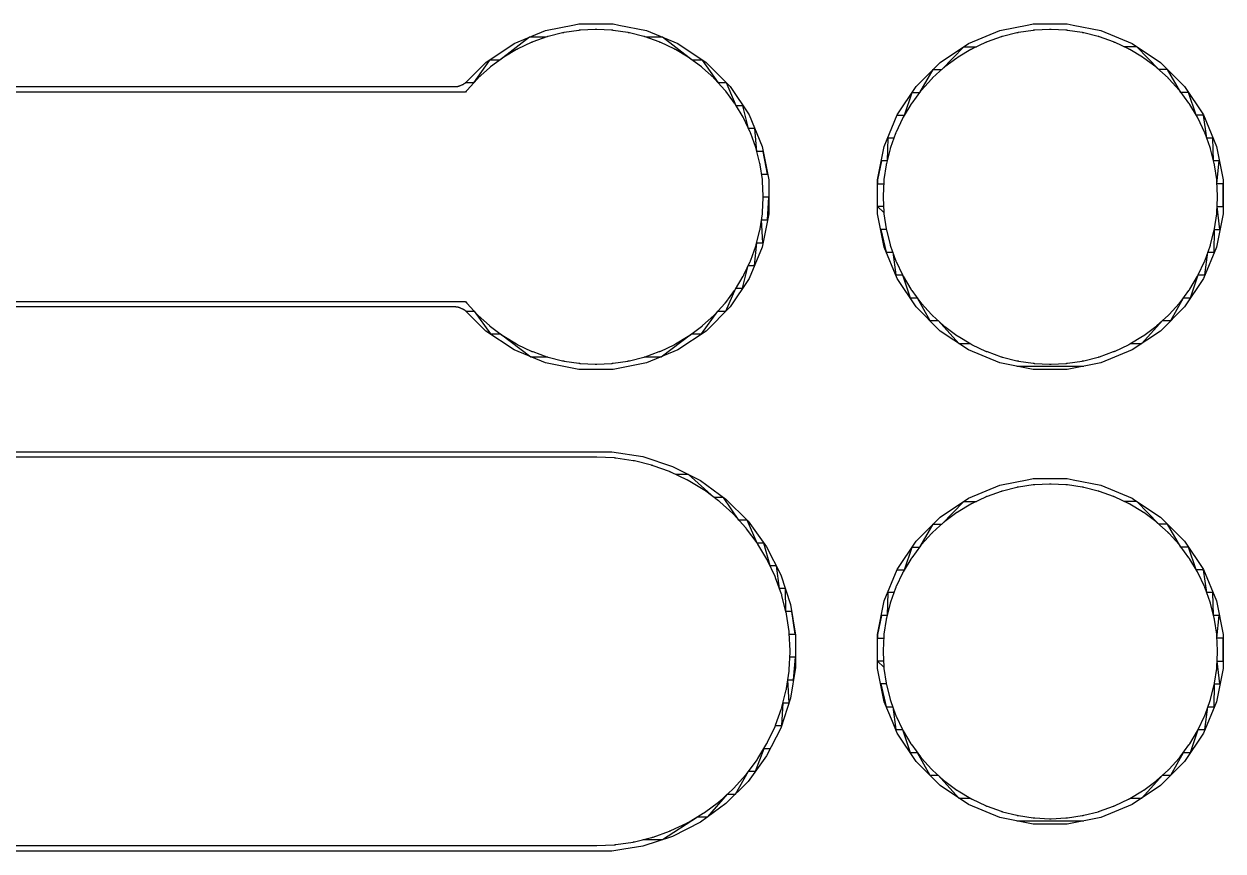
# Model space of a CAD drawing. Header units: metres. Extents: x 141.3 to 191.2, y -114.6 to -61.8.
# Drawn here: x 184.49 to 191.2, y -106.02 to -101.4 of the extents above; entities that cross this region are included whole.
import ezdxf

# ---------------------------------------------------------------- set-up
doc = ezdxf.new("R2010")
doc.units = ezdxf.units.M

msp = doc.modelspace()

# ---------------------------------------------------------------- linework, layer by layer
for points in [[(184.4449, -101.7465), (186.9021, -101.7465), (186.9042, -101.7465), (186.9063, -101.7464), (186.9084, -101.7463), (186.9104, -101.7461), (186.9125, -101.7459), (186.9146, -101.7456), (186.9166, -101.7452), (186.9187, -101.7449), (186.9207, -101.7444), (186.9228, -101.744), (186.9248, -101.7434), (186.9268, -101.7428), (186.9288, -101.7422), (186.9307, -101.7415), (186.9327, -101.7408), (186.9346, -101.74), (186.9428, -101.7367), (186.9447, -101.7358), (186.9466, -101.735), (186.9485, -101.7341), (186.9503, -101.7331), (186.9521, -101.7321), (186.9539, -101.731), (186.9557, -101.7299), (186.9575, -101.7288), (186.9592, -101.7276), (186.9609, -101.7264), (186.9625, -101.7251), (186.9642, -101.7238), (186.9658, -101.7225), (186.9673, -101.7211), (186.9688, -101.7197), (186.9703, -101.7182), (187.0765, -101.612), (187.2347, -101.5064), (187.4104, -101.4336), (187.5716, -101.4015), (187.5969, -101.3965), (187.7871, -101.3965), (187.819, -101.4029), (187.9736, -101.4336), (188.1493, -101.5064), (188.3075, -101.612), (188.442, -101.7465), (188.5476, -101.9047), (188.6204, -102.0804), (188.6575, -102.2669), (188.6575, -102.4571), (188.6204, -102.6436), (188.5476, -102.8193), (188.442, -102.9775), (188.3075, -103.112), (188.1493, -103.2176), (187.9736, -103.2904), (187.7871, -103.3275), (187.5969, -103.3275), (187.4104, -103.2904), (187.2347, -103.2176), (187.0765, -103.112), (186.9703, -103.0058), (186.9688, -103.0043), (186.9673, -103.0029), (186.9658, -103.0015), (186.9642, -103.0002), (186.9625, -102.9989), (186.9609, -102.9976), (186.9592, -102.9964), (186.9575, -102.9952), (186.9557, -102.9941), (186.9539, -102.993), (186.9521, -102.9919), (186.9503, -102.9909), (186.9485, -102.9899), (186.9466, -102.989), (186.9447, -102.9882), (186.9428, -102.9873), (186.9346, -102.984), (186.9327, -102.9832), (186.9307, -102.9825), (186.9288, -102.9818), (186.9268, -102.9812), (186.9248, -102.9806), (186.9228, -102.98), (186.9207, -102.9796), (186.9187, -102.9791), (186.9166, -102.9788), (186.9146, -102.9784), (186.9125, -102.9781), (186.9104, -102.9779), (186.9084, -102.9777), (186.9063, -102.9776), (186.9042, -102.9775), (186.9021, -102.9775), (184.0894, -102.9775)], [(189.3574, -102.034), (189.3228, -102.034), (189.3194, -102.1615), (189.2875, -102.1615), (189.2665, -102.2669), (189.3036, -102.0804), (189.3764, -101.9047), (189.482, -101.7465), (189.6165, -101.612), (189.7747, -101.5064), (189.9504, -101.4336), (190.1116, -101.4015), (190.1369, -101.3965), (190.3271, -101.3965), (190.359, -101.4029), (190.5136, -101.4336), (190.6893, -101.5064), (190.8475, -101.612), (190.982, -101.7465), (191.0876, -101.9047), (191.1604, -102.0804), (191.1975, -102.2669), (191.1975, -102.4571), (191.1604, -102.6436), (191.0876, -102.8193), (190.982, -102.9775), (190.8475, -103.112), (190.6893, -103.2176), (190.5136, -103.2904), (190.3271, -103.3275), (190.1369, -103.3275), (189.9504, -103.2904), (189.7747, -103.2176), (189.6165, -103.112), (189.482, -102.9775), (189.3764, -102.8193), (189.3036, -102.6436), (189.2665, -102.4571), (189.2665, -102.2669), (189.2665, -102.289), (189.3005, -102.289)], [(184.15, -102.9473), (186.9632, -102.9473), (186.9667, -102.9519), (186.9679, -102.9535), (186.9692, -102.9552), (186.9706, -102.9568), (186.972, -102.9583), (187.028, -103.0201), (187.0294, -103.0217), (187.0309, -103.0231), (187.0323, -103.0246), (187.0339, -103.026), (187.0957, -103.082), (187.0972, -103.0834), (187.0988, -103.0848), (187.1005, -103.0861), (187.1021, -103.0873), (187.1691, -103.137), (187.1708, -103.1382), (187.1725, -103.1394), (187.1743, -103.1406), (187.1761, -103.1417), (187.2476, -103.1845), (187.2494, -103.1856), (187.2512, -103.1866), (187.2531, -103.1876), (187.255, -103.1885), (187.3304, -103.2241), (187.3323, -103.225), (187.3342, -103.2258), (187.3361, -103.2266), (187.3381, -103.2273), (187.4166, -103.2554), (187.4166, -103.2554), (187.4168, -103.2555), (187.4187, -103.2561), (187.4207, -103.2568), (187.4226, -103.2573), (187.4246, -103.2579), (187.5055, -103.2781), (187.5075, -103.2786), (187.5096, -103.279), (187.5116, -103.2794), (187.5137, -103.2797), (187.5962, -103.292), (187.5983, -103.2923), (187.6004, -103.2925), (187.6024, -103.2927), (187.6045, -103.2928), (187.6878, -103.2969), (187.6899, -103.297), (187.692, -103.297), (187.6941, -103.297), (187.6962, -103.2969), (187.7795, -103.2928), (187.7816, -103.2927), (187.7836, -103.2925), (187.7857, -103.2923), (187.7878, -103.292), (187.8703, -103.2797), (187.8724, -103.2794), (187.8744, -103.279), (187.8765, -103.2786), (187.8785, -103.2781), (187.9594, -103.2579), (187.9614, -103.2573), (187.9634, -103.2567), (187.9654, -103.2561), (187.9674, -103.2554), (188.0459, -103.2273), (188.0479, -103.2266), (188.0498, -103.2258), (188.0517, -103.225), (188.0536, -103.2241), (188.129, -103.1885), (188.1309, -103.1876), (188.1328, -103.1866), (188.1346, -103.1856), (188.1364, -103.1845), (188.2079, -103.1417), (188.2097, -103.1406), (188.2115, -103.1394), (188.2132, -103.1382), (188.2149, -103.137), (188.2819, -103.0873), (188.2835, -103.0861), (188.2852, -103.0848), (188.2868, -103.0834), (188.2883, -103.082), (188.3501, -103.026), (188.3517, -103.0246), (188.3531, -103.0231), (188.3546, -103.0217), (188.356, -103.0201), (188.412, -102.9583), (188.4134, -102.9568), (188.4148, -102.9552), (188.4161, -102.9535), (188.4173, -102.9519), (188.467, -102.8849), (188.4682, -102.8832), (188.4694, -102.8815), (188.4706, -102.8797), (188.4717, -102.8779), (188.5145, -102.8064), (188.5156, -102.8046), (188.5166, -102.8028), (188.5176, -102.8009), (188.5185, -102.799), (188.5541, -102.7236), (188.555, -102.7217), (188.5558, -102.7198), (188.5566, -102.7179), (188.5573, -102.7159), (188.5854, -102.6374), (188.5854, -102.6374), (188.5861, -102.6356), (188.5867, -102.6335), (188.5873, -102.6315), (188.5879, -102.6294), (188.6081, -102.5485), (188.6086, -102.5465), (188.609, -102.5444), (188.6094, -102.5424), (188.6097, -102.5403), (188.622, -102.4578), (188.6223, -102.4557), (188.6225, -102.4536), (188.6227, -102.4516), (188.6228, -102.4495), (188.6269, -102.3662), (188.627, -102.3641), (188.627, -102.362), (188.627, -102.3599), (188.6269, -102.3578), (188.6228, -102.2745), (188.6227, -102.2724), (188.6225, -102.2704), (188.6223, -102.2683), (188.622, -102.2662), (188.6097, -102.1837), (188.6094, -102.1816), (188.609, -102.1796), (188.6086, -102.1775), (188.6081, -102.1755), (188.5879, -102.0946), (188.5873, -102.0926), (188.5867, -102.0906), (188.5861, -102.0886), (188.5854, -102.0866), (188.5573, -102.0081), (188.5566, -102.0061), (188.5558, -102.0042), (188.555, -102.0023), (188.5541, -102.0004), (188.5185, -101.925), (188.5176, -101.9231), (188.5166, -101.9212), (188.5156, -101.9194), (188.5145, -101.9176), (188.4717, -101.8461), (188.4706, -101.8443), (188.4694, -101.8425), (188.4682, -101.8408), (188.467, -101.8391), (188.4173, -101.7721), (188.4161, -101.7705), (188.4148, -101.7688), (188.4134, -101.7672), (188.412, -101.7657), (188.356, -101.7039), (188.3546, -101.7023), (188.3531, -101.7009), (188.3517, -101.6994), (188.3501, -101.698), (188.2883, -101.642), (188.2868, -101.6406), (188.2852, -101.6392), (188.2835, -101.6379), (188.2819, -101.6367), (188.2149, -101.587), (188.2132, -101.5858), (188.2115, -101.5846), (188.2097, -101.5834), (188.2079, -101.5823), (188.1364, -101.5395), (188.1346, -101.5384), (188.1328, -101.5374), (188.1309, -101.5364), (188.129, -101.5355), (188.0536, -101.4999), (188.0517, -101.499), (188.0498, -101.4982), (188.0479, -101.4974), (188.0459, -101.4967), (187.9674, -101.4686), (187.9674, -101.4686), (187.9656, -101.4679), (187.9635, -101.4673), (187.9615, -101.4667), (187.9594, -101.4661), (187.8785, -101.4459), (187.8765, -101.4454), (187.8744, -101.445), (187.8724, -101.4446), (187.8703, -101.4443), (187.7878, -101.432), (187.7857, -101.4317), (187.7836, -101.4315), (187.7816, -101.4313), (187.7795, -101.4312), (187.6962, -101.4271), (187.6941, -101.427), (187.692, -101.427), (187.6899, -101.427), (187.6878, -101.4271), (187.6045, -101.4312), (187.6024, -101.4313), (187.6004, -101.4315), (187.5983, -101.4317), (187.5962, -101.432), (187.5137, -101.4443), (187.5116, -101.4446), (187.5096, -101.445), (187.5075, -101.4454), (187.5055, -101.4459), (187.4246, -101.4661), (187.4226, -101.4667), (187.4206, -101.4673), (187.4186, -101.4679), (187.4166, -101.4686), (187.3381, -101.4967), (187.3361, -101.4974), (187.3342, -101.4982), (187.3323, -101.499), (187.3304, -101.4999), (187.255, -101.5355), (187.2531, -101.5364), (187.2512, -101.5374), (187.2494, -101.5384), (187.2476, -101.5395), (187.1761, -101.5823), (187.1743, -101.5834), (187.1725, -101.5846), (187.1708, -101.5858), (187.1691, -101.587), (187.1021, -101.6367), (187.1005, -101.6379), (187.0988, -101.6392), (187.0972, -101.6406), (187.0957, -101.642), (187.0339, -101.698), (187.0323, -101.6994), (187.0309, -101.7009), (187.0294, -101.7023), (187.028, -101.7039), (186.972, -101.7657), (186.9706, -101.7672), (186.9692, -101.7688), (186.9679, -101.7705), (186.9667, -101.7721), (186.9632, -101.7767), (184.3924, -101.7767)], [(187.4098, -101.471), (187.3201, -101.471), (187.1536, -101.5985), (187.0968, -101.5985), (187.0079, -101.726), (186.9614, -101.726)], [(188.6175, -102.236), (188.6514, -102.236), (188.626, -102.1085), (188.5913, -102.1085), (188.5792, -101.981), (188.545, -101.981), (188.5134, -101.8535), (188.4761, -101.8535), (188.4214, -101.726), (188.3761, -101.726), (188.2872, -101.5985), (188.2304, -101.5985), (188.0639, -101.471), (187.9742, -101.471)], [(189.2996, -102.4165), (189.2665, -102.4165), (189.3012, -102.4495), (189.3013, -102.4516), (189.3015, -102.4536), (189.3017, -102.4557), (189.302, -102.4578), (189.3143, -102.5403), (189.3146, -102.5424), (189.315, -102.5444), (189.3154, -102.5465), (189.3159, -102.5485), (189.3361, -102.6294), (189.3367, -102.6314), (189.3373, -102.6334), (189.3379, -102.6354), (189.3386, -102.6374), (189.3667, -102.7159), (189.3674, -102.7179), (189.3682, -102.7198), (189.369, -102.7217), (189.3699, -102.7236), (189.4055, -102.799), (189.4064, -102.8009), (189.4074, -102.8028), (189.4084, -102.8046), (189.4095, -102.8064), (189.4523, -102.8779), (189.4534, -102.8797), (189.4546, -102.8815), (189.4558, -102.8832), (189.457, -102.8849), (189.5067, -102.9519), (189.5079, -102.9535), (189.5092, -102.9552), (189.5106, -102.9568), (189.512, -102.9583), (189.568, -103.0201), (189.5694, -103.0217), (189.5709, -103.0231), (189.5723, -103.0246), (189.5739, -103.026), (189.6357, -103.082), (189.6372, -103.0834), (189.6388, -103.0848), (189.6405, -103.0861), (189.6421, -103.0873), (189.7091, -103.137), (189.7108, -103.1382), (189.7125, -103.1394), (189.7143, -103.1406), (189.7161, -103.1417), (189.7876, -103.1845), (189.7894, -103.1856), (189.7912, -103.1866), (189.7931, -103.1876), (189.795, -103.1885), (189.8704, -103.2241), (189.8723, -103.225), (189.8742, -103.2258), (189.8761, -103.2266), (189.8781, -103.2273), (189.9566, -103.2554), (189.9566, -103.2554), (189.9584, -103.2561), (189.9605, -103.2567), (189.9625, -103.2573), (189.9646, -103.2579), (190.0455, -103.2781), (190.0475, -103.2786), (190.0496, -103.279), (190.0516, -103.2794), (190.0537, -103.2797), (190.1362, -103.292), (190.1383, -103.2923), (190.1404, -103.2925), (190.1424, -103.2927), (190.1445, -103.2928), (190.2278, -103.2969), (190.2299, -103.297), (190.232, -103.297), (190.2341, -103.297), (190.2362, -103.2969), (190.3195, -103.2928), (190.3216, -103.2927), (190.3236, -103.2925), (190.3257, -103.2923), (190.3278, -103.292), (190.4103, -103.2797), (190.4124, -103.2794), (190.4144, -103.279), (190.4165, -103.2786), (190.4185, -103.2781), (190.4994, -103.2579), (190.5014, -103.2573), (190.5034, -103.2567), (190.5054, -103.2561), (190.5074, -103.2554), (190.5859, -103.2273), (190.5879, -103.2266), (190.5898, -103.2258), (190.5917, -103.225), (190.5936, -103.2241), (190.669, -103.1885), (190.6709, -103.1876), (190.6728, -103.1866), (190.6746, -103.1856), (190.6764, -103.1845), (190.7479, -103.1417), (190.7497, -103.1406), (190.7515, -103.1394), (190.7532, -103.1382), (190.7549, -103.137), (190.8219, -103.0873), (190.8235, -103.0861), (190.8252, -103.0848), (190.8268, -103.0834), (190.8283, -103.082), (190.8901, -103.026), (190.8917, -103.0246), (190.8931, -103.0231), (190.8946, -103.0217), (190.896, -103.0201), (190.952, -102.9583), (190.9534, -102.9568), (190.9548, -102.9552), (190.9561, -102.9535), (190.9573, -102.9519), (191.007, -102.8849), (191.0082, -102.8832), (191.0094, -102.8815), (191.0106, -102.8797), (191.0117, -102.8779), (191.0545, -102.8064), (191.0556, -102.8046), (191.0566, -102.8028), (191.0576, -102.8009), (191.0585, -102.799), (191.0941, -102.7236), (191.095, -102.7217), (191.0958, -102.7198), (191.0966, -102.7179), (191.0973, -102.7159), (191.1254, -102.6374), (191.1254, -102.6374), (191.1255, -102.6372), (191.1261, -102.6353), (191.1268, -102.6333), (191.1273, -102.6314), (191.1279, -102.6294), (191.1481, -102.5485), (191.1486, -102.5465), (191.149, -102.5444), (191.1494, -102.5424), (191.1497, -102.5403), (191.162, -102.4578), (191.1623, -102.4557), (191.1625, -102.4536), (191.1627, -102.4516), (191.1628, -102.4495), (191.1669, -102.3662), (191.167, -102.3641), (191.167, -102.362), (191.167, -102.3599), (191.1669, -102.3578), (191.1628, -102.2745), (191.1627, -102.2724), (191.1625, -102.2704), (191.1623, -102.2683), (191.162, -102.2662), (191.1497, -102.1837), (191.1494, -102.1816), (191.149, -102.1796), (191.1486, -102.1775), (191.1481, -102.1755), (191.1279, -102.0946), (191.1273, -102.0926), (191.1267, -102.0906), (191.1261, -102.0886), (191.1254, -102.0866), (191.0973, -102.0081), (191.0966, -102.0061), (191.0958, -102.0042), (191.095, -102.0023), (191.0941, -102.0004), (191.0585, -101.925), (191.0576, -101.9231), (191.0566, -101.9212), (191.0556, -101.9194), (191.0545, -101.9176), (191.0117, -101.8461), (191.0106, -101.8443), (191.0094, -101.8425), (191.0082, -101.8408), (191.007, -101.8391), (190.9573, -101.7721), (190.9561, -101.7705), (190.9548, -101.7688), (190.9534, -101.7672), (190.952, -101.7657), (190.896, -101.7039), (190.8946, -101.7023), (190.8931, -101.7009), (190.8917, -101.6994), (190.8901, -101.698), (190.8283, -101.642), (190.8268, -101.6406), (190.8252, -101.6392), (190.8235, -101.6379), (190.8219, -101.6367), (190.7549, -101.587), (190.7532, -101.5858), (190.7515, -101.5846), (190.7497, -101.5834), (190.7479, -101.5823), (190.6764, -101.5395), (190.6746, -101.5384), (190.6728, -101.5374), (190.6709, -101.5364), (190.669, -101.5355), (190.5936, -101.4999), (190.5917, -101.499), (190.5898, -101.4982), (190.5879, -101.4974), (190.5859, -101.4967), (190.5074, -101.4686), (190.5074, -101.4686), (190.5056, -101.4679), (190.5035, -101.4673), (190.5015, -101.4667), (190.4994, -101.4661), (190.4185, -101.4459), (190.4165, -101.4454), (190.4144, -101.445), (190.4124, -101.4446), (190.4103, -101.4443), (190.3278, -101.432), (190.3257, -101.4317), (190.3236, -101.4315), (190.3216, -101.4313), (190.3195, -101.4312), (190.2362, -101.4271), (190.2341, -101.427), (190.232, -101.427), (190.2299, -101.427), (190.2278, -101.4271), (190.1445, -101.4312), (190.1424, -101.4313), (190.1404, -101.4315), (190.1383, -101.4317), (190.1362, -101.432), (190.0537, -101.4443), (190.0516, -101.4446), (190.0496, -101.445), (190.0475, -101.4454), (190.0455, -101.4459), (189.9646, -101.4661), (189.9626, -101.4667), (189.9606, -101.4673), (189.9586, -101.4679), (189.9566, -101.4686), (189.8781, -101.4967), (189.8761, -101.4974), (189.8742, -101.4982), (189.8723, -101.499), (189.8704, -101.4999), (189.795, -101.5355), (189.7931, -101.5364), (189.7912, -101.5374), (189.7894, -101.5384), (189.7876, -101.5395), (189.7161, -101.5823), (189.7143, -101.5834), (189.7125, -101.5846), (189.7108, -101.5858), (189.7091, -101.587), (189.6421, -101.6367), (189.6405, -101.6379), (189.6388, -101.6392), (189.6372, -101.6406), (189.6357, -101.642), (189.5739, -101.698), (189.5723, -101.6994), (189.5709, -101.7009), (189.5694, -101.7023), (189.568, -101.7039), (189.512, -101.7657), (189.5106, -101.7672), (189.5092, -101.7688), (189.5079, -101.7705), (189.5067, -101.7721), (189.457, -101.8391), (189.4558, -101.8408), (189.4546, -101.8425), (189.4534, -101.8443), (189.4523, -101.8461), (189.4095, -101.9176), (189.4084, -101.9194), (189.4074, -101.9212), (189.4064, -101.9231), (189.4055, -101.925), (189.3699, -102.0004), (189.369, -102.0023), (189.3682, -102.0042), (189.3674, -102.0061), (189.3667, -102.0081), (189.3386, -102.0866), (189.3386, -102.0866), (189.3385, -102.0868), (189.3379, -102.0887), (189.3372, -102.0907), (189.3367, -102.0926), (189.3361, -102.0946), (189.3159, -102.1755), (189.3154, -102.1775), (189.315, -102.1796), (189.3146, -102.1816), (189.3143, -102.1837), (189.302, -102.2662), (189.3017, -102.2683), (189.3015, -102.2704), (189.3013, -102.2724), (189.3012, -102.2745), (189.2971, -102.3578), (189.297, -102.3599), (189.297, -102.362), (189.297, -102.3641), (189.2971, -102.3662), (189.3012, -102.4495)], [(189.3756, -101.9065), (189.4161, -101.9065), (189.4603, -101.779), (189.5016, -101.779), (189.5771, -101.6515), (189.6252, -101.6515), (189.7483, -101.524), (189.8193, -101.524)], [(190.6815, -103.1815), (190.7434, -103.1815), (190.8593, -103.054), (190.9054, -103.054), (190.9761, -102.9265), (191.016, -102.9265), (191.0585, -102.799), (191.096, -102.799), (191.1132, -102.6715), (191.1489, -102.6715), (191.1491, -102.544), (191.1802, -102.544), (191.1644, -102.4165), (191.1975, -102.4165), (191.1975, -102.289), (191.1635, -102.289), (191.1765, -102.1615), (191.1446, -102.1615), (191.1412, -102.034), (191.1066, -102.034), (191.0884, -101.9065), (191.0479, -101.9065), (191.0036, -101.779), (190.9624, -101.779), (190.8869, -101.6515), (190.8388, -101.6515), (190.7157, -101.524), (190.6447, -101.524)], [(187.9657, -103.256), (188.0567, -103.256), (188.2264, -103.1285), (188.2827, -103.1285), (188.3734, -103.001), (188.4184, -103.001), (188.4743, -102.8735), (188.5114, -102.8735), (188.5436, -102.746), (188.578, -102.746), (188.5906, -102.6185), (188.6254, -102.6185), (188.6171, -102.491), (188.6508, -102.491), (188.6575, -102.3635), (188.627, -102.3635)], [(189.3149, -102.544), (189.2838, -102.544), (189.3151, -102.6715), (189.3508, -102.6715), (189.368, -102.799), (189.4055, -102.799), (189.448, -102.9265), (189.4879, -102.9265), (189.5586, -103.054), (189.6047, -103.054), (189.7206, -103.1815), (189.7825, -103.1815)], [(186.9652, -103.001), (187.0106, -103.001), (187.1013, -103.1285), (187.1576, -103.1285), (187.3273, -103.256), (187.4183, -103.256)], [(190.0439, -103.309), (190.4201, -103.309)], [(147.9942, -103.7865), (187.7798, -103.7865), (187.9532, -103.814), (188.1202, -103.8682), (188.2766, -103.9479), (188.4187, -104.0511), (188.5429, -104.1753), (188.6461, -104.3174), (188.7258, -104.4738), (188.78, -104.6408), (188.8071, -104.8118), (188.8073, -104.813), (188.8075, -104.8142), (188.8075, -104.9898), (188.8071, -104.9922), (188.78, -105.1632), (188.7258, -105.3302), (188.6461, -105.4866), (188.5429, -105.6287), (188.4187, -105.7529), (188.2766, -105.8561), (188.1202, -105.9358), (187.9532, -105.99), (187.8478, -106.0067), (187.7798, -106.0175), (148.584, -106.0175)], [(148.5316, -105.9875), (187.692, -105.9875), (187.6941, -105.9875), (187.6962, -105.9874), (187.7942, -105.9826), (187.7963, -105.9825), (187.7984, -105.9823), (187.8005, -105.982), (187.8025, -105.9818), (187.8997, -105.9674), (187.9017, -105.967), (187.9038, -105.9666), (187.9058, -105.9662), (187.9078, -105.9657), (188.0031, -105.9419), (188.0051, -105.9413), (188.0071, -105.9408), (188.0091, -105.9401), (188.0111, -105.9395), (188.1035, -105.9064), (188.1055, -105.9056), (188.1074, -105.9049), (188.1093, -105.904), (188.1112, -105.9032), (188.2, -105.8612), (188.2018, -105.8603), (188.2037, -105.8593), (188.2055, -105.8583), (188.2073, -105.8573), (188.2915, -105.8068), (188.2933, -105.8057), (188.2951, -105.8046), (188.2968, -105.8034), (188.2985, -105.8022), (188.3773, -105.7437), (188.379, -105.7424), (188.3806, -105.7411), (188.3822, -105.7398), (188.3838, -105.7384), (188.4565, -105.6724), (188.4581, -105.671), (188.4596, -105.6696), (188.461, -105.6681), (188.4624, -105.6665), (188.5284, -105.5938), (188.5298, -105.5922), (188.5311, -105.5906), (188.5324, -105.589), (188.5337, -105.5873), (188.5922, -105.5085), (188.5934, -105.5068), (188.5946, -105.5051), (188.5957, -105.5033), (188.5968, -105.5015), (188.6473, -105.4173), (188.6483, -105.4155), (188.6493, -105.4137), (188.6503, -105.4118), (188.6512, -105.41), (188.6932, -105.3212), (188.694, -105.3193), (188.6949, -105.3174), (188.6956, -105.3155), (188.6964, -105.3135), (188.7295, -105.2211), (188.7294, -105.2211), (188.7295, -105.2209), (188.7302, -105.219), (188.7308, -105.217), (188.7314, -105.2151), (188.7319, -105.2131), (188.7557, -105.1178), (188.7562, -105.1158), (188.7566, -105.1138), (188.757, -105.1117), (188.7574, -105.1097), (188.7718, -105.0125), (188.772, -105.0105), (188.7723, -105.0084), (188.7725, -105.0063), (188.7726, -105.0042), (188.7774, -104.9062), (188.7775, -104.9041), (188.7775, -104.902), (188.7775, -104.8999), (188.7774, -104.8978), (188.7726, -104.7998), (188.7725, -104.7977), (188.7723, -104.7956), (188.772, -104.7935), (188.7718, -104.7915), (188.7574, -104.6943), (188.757, -104.6923), (188.7566, -104.6902), (188.7562, -104.6882), (188.7557, -104.6862), (188.7319, -104.5909), (188.7313, -104.5889), (188.7308, -104.5869), (188.7301, -104.5849), (188.7295, -104.5829), (188.6964, -104.4905), (188.6956, -104.4885), (188.6949, -104.4866), (188.694, -104.4847), (188.6932, -104.4828), (188.6512, -104.394), (188.6503, -104.3922), (188.6493, -104.3903), (188.6483, -104.3885), (188.6473, -104.3867), (188.5968, -104.3025), (188.5957, -104.3007), (188.5946, -104.2989), (188.5934, -104.2972), (188.5922, -104.2955), (188.5337, -104.2167), (188.5324, -104.215), (188.5311, -104.2134), (188.5298, -104.2118), (188.5284, -104.2102), (188.4624, -104.1375), (188.461, -104.1359), (188.4596, -104.1344), (188.4581, -104.133), (188.4565, -104.1316), (188.3838, -104.0656), (188.3822, -104.0642), (188.3806, -104.0629), (188.379, -104.0616), (188.3773, -104.0603), (188.2985, -104.0018), (188.2968, -104.0006), (188.2951, -103.9994), (188.2933, -103.9983), (188.2915, -103.9972), (188.2073, -103.9467), (188.2055, -103.9457), (188.2037, -103.9447), (188.2018, -103.9437), (188.2, -103.9428), (188.1112, -103.9008), (188.1093, -103.9), (188.1074, -103.8991), (188.1055, -103.8984), (188.1035, -103.8976), (188.0111, -103.8645), (188.0111, -103.8646), (188.0109, -103.8645), (188.009, -103.8638), (188.007, -103.8632), (188.0051, -103.8626), (188.0031, -103.8621), (187.9078, -103.8383), (187.9058, -103.8378), (187.9038, -103.8374), (187.9017, -103.837), (187.8997, -103.8366), (187.8025, -103.8222), (187.8005, -103.822), (187.7984, -103.8217), (187.7963, -103.8215), (187.7942, -103.8214), (187.6962, -103.8166), (187.6941, -103.8165), (187.692, -103.8165), (148.082, -103.8165)], [(188.7729, -104.8065), (188.8063, -104.8065), (188.7861, -104.679), (188.7539, -104.679), (188.751, -104.5515), (188.7182, -104.5515), (188.7004, -104.424), (188.6654, -104.424), (188.6309, -104.2965), (188.5929, -104.2965), (188.5366, -104.169), (188.491, -104.169), (188.4054, -104.0415), (188.352, -104.0415), (188.21, -103.914), (188.1391, -103.914)], [(189.3574, -104.574), (189.3228, -104.574), (189.3194, -104.7015), (189.2875, -104.7015), (189.2665, -104.8069), (189.3036, -104.6204), (189.3764, -104.4447), (189.482, -104.2865), (189.6165, -104.152), (189.7747, -104.0464), (189.9504, -103.9736), (190.1116, -103.9415), (190.1369, -103.9365), (190.3271, -103.9365), (190.359, -103.9429), (190.5136, -103.9736), (190.6893, -104.0464), (190.7052, -104.057), (190.8475, -104.152), (190.982, -104.2865), (191.0876, -104.4447), (191.1604, -104.6204), (191.1975, -104.8069), (191.1975, -104.9971), (191.1604, -105.1836), (191.0876, -105.3593), (190.982, -105.5175), (190.8475, -105.652), (190.6893, -105.7576), (190.5136, -105.8304), (190.3271, -105.8675), (190.1369, -105.8675), (189.9504, -105.8304), (189.7747, -105.7576), (189.6165, -105.652), (189.482, -105.5175), (189.3764, -105.3593), (189.3493, -105.2939), (189.3036, -105.1836), (189.2665, -104.9971), (189.2665, -104.8069), (189.2665, -104.829), (189.3005, -104.829)], [(189.2996, -104.9565), (189.2665, -104.9565), (189.3012, -104.9895), (189.3013, -104.9916), (189.3015, -104.9936), (189.3017, -104.9957), (189.302, -104.9978), (189.3143, -105.0803), (189.3146, -105.0824), (189.315, -105.0844), (189.3154, -105.0865), (189.3159, -105.0885), (189.3361, -105.1694), (189.3367, -105.1714), (189.3373, -105.1734), (189.3379, -105.1754), (189.3386, -105.1774), (189.3667, -105.2559), (189.3674, -105.2579), (189.3682, -105.2598), (189.369, -105.2617), (189.3699, -105.2636), (189.4055, -105.339), (189.4064, -105.3409), (189.4074, -105.3428), (189.4084, -105.3446), (189.4095, -105.3464), (189.4523, -105.4179), (189.4534, -105.4197), (189.4546, -105.4215), (189.4558, -105.4232), (189.457, -105.4249), (189.5067, -105.4919), (189.5079, -105.4935), (189.5092, -105.4952), (189.5106, -105.4968), (189.512, -105.4983), (189.568, -105.5601), (189.5694, -105.5617), (189.5709, -105.5631), (189.5723, -105.5646), (189.5739, -105.566), (189.6357, -105.622), (189.6372, -105.6234), (189.6388, -105.6248), (189.6405, -105.6261), (189.6421, -105.6273), (189.7091, -105.677), (189.7108, -105.6782), (189.7125, -105.6794), (189.7143, -105.6806), (189.7161, -105.6817), (189.7876, -105.7245), (189.7894, -105.7256), (189.7912, -105.7266), (189.7931, -105.7276), (189.795, -105.7285), (189.8704, -105.7641), (189.8723, -105.765), (189.8742, -105.7658), (189.8761, -105.7666), (189.8781, -105.7673), (189.9566, -105.7954), (189.9566, -105.7954), (189.9584, -105.7961), (189.9605, -105.7967), (189.9625, -105.7973), (189.9646, -105.7979), (190.0455, -105.8181), (190.0475, -105.8186), (190.0496, -105.819), (190.0516, -105.8194), (190.0537, -105.8197), (190.1362, -105.832), (190.1383, -105.8323), (190.1404, -105.8325), (190.1424, -105.8327), (190.1445, -105.8328), (190.2278, -105.8369), (190.2299, -105.837), (190.232, -105.837), (190.2341, -105.837), (190.2362, -105.8369), (190.3195, -105.8328), (190.3216, -105.8327), (190.3236, -105.8325), (190.3257, -105.8323), (190.3278, -105.832), (190.4103, -105.8197), (190.4124, -105.8194), (190.4144, -105.819), (190.4165, -105.8186), (190.4185, -105.8181), (190.4994, -105.7979), (190.5014, -105.7973), (190.5034, -105.7967), (190.5054, -105.7961), (190.5074, -105.7954), (190.5859, -105.7673), (190.5879, -105.7666), (190.5898, -105.7658), (190.5917, -105.765), (190.5936, -105.7641), (190.669, -105.7285), (190.6709, -105.7276), (190.6728, -105.7266), (190.6746, -105.7256), (190.6764, -105.7245), (190.7479, -105.6817), (190.7497, -105.6806), (190.7515, -105.6794), (190.7532, -105.6782), (190.7549, -105.677), (190.8219, -105.6273), (190.8235, -105.6261), (190.8252, -105.6248), (190.8268, -105.6234), (190.8283, -105.622), (190.8901, -105.566), (190.8917, -105.5646), (190.8931, -105.5631), (190.8946, -105.5617), (190.896, -105.5601), (190.952, -105.4983), (190.9534, -105.4968), (190.9548, -105.4952), (190.9561, -105.4935), (190.9573, -105.4919), (191.007, -105.4249), (191.0082, -105.4232), (191.0094, -105.4215), (191.0106, -105.4197), (191.0117, -105.4179), (191.0545, -105.3464), (191.0556, -105.3446), (191.0566, -105.3428), (191.0576, -105.3409), (191.0585, -105.339), (191.0941, -105.2636), (191.095, -105.2617), (191.0958, -105.2598), (191.0966, -105.2579), (191.0973, -105.2559), (191.1254, -105.1774), (191.1254, -105.1774), (191.1255, -105.1772), (191.1261, -105.1753), (191.1268, -105.1733), (191.1273, -105.1714), (191.1279, -105.1694), (191.1481, -105.0885), (191.1486, -105.0865), (191.149, -105.0844), (191.1494, -105.0824), (191.1497, -105.0803), (191.162, -104.9978), (191.1623, -104.9957), (191.1625, -104.9936), (191.1627, -104.9916), (191.1628, -104.9895), (191.1669, -104.9062), (191.167, -104.9041), (191.167, -104.902), (191.167, -104.8999), (191.1669, -104.8978), (191.1628, -104.8145), (191.1627, -104.8124), (191.1625, -104.8104), (191.1623, -104.8083), (191.162, -104.8062), (191.1497, -104.7237), (191.1494, -104.7216), (191.149, -104.7196), (191.1486, -104.7175), (191.1481, -104.7155), (191.1279, -104.6346), (191.1273, -104.6326), (191.1267, -104.6306), (191.1261, -104.6286), (191.1254, -104.6266), (191.0973, -104.5481), (191.0966, -104.5461), (191.0958, -104.5442), (191.095, -104.5423), (191.0941, -104.5404), (191.0585, -104.465), (191.0576, -104.4631), (191.0566, -104.4612), (191.0556, -104.4594), (191.0545, -104.4576), (191.0117, -104.3861), (191.0106, -104.3843), (191.0094, -104.3825), (191.0082, -104.3808), (191.007, -104.3791), (190.9573, -104.3121), (190.9561, -104.3105), (190.9548, -104.3088), (190.9534, -104.3072), (190.952, -104.3057), (190.896, -104.2439), (190.8946, -104.2423), (190.8931, -104.2409), (190.8917, -104.2394), (190.8901, -104.238), (190.8283, -104.182), (190.8268, -104.1806), (190.8252, -104.1792), (190.8235, -104.1779), (190.8219, -104.1767), (190.7549, -104.127), (190.7532, -104.1258), (190.7515, -104.1246), (190.7497, -104.1234), (190.7479, -104.1223), (190.6764, -104.0795), (190.6746, -104.0784), (190.6728, -104.0774), (190.6709, -104.0764), (190.669, -104.0755), (190.5936, -104.0399), (190.5917, -104.039), (190.5898, -104.0382), (190.5879, -104.0374), (190.5859, -104.0367), (190.5074, -104.0086), (190.5074, -104.0086), (190.5056, -104.0079), (190.5035, -104.0073), (190.5015, -104.0067), (190.4994, -104.0061), (190.4185, -103.9859), (190.4165, -103.9854), (190.4144, -103.985), (190.4124, -103.9846), (190.4103, -103.9843), (190.3278, -103.972), (190.3257, -103.9717), (190.3236, -103.9715), (190.3216, -103.9713), (190.3195, -103.9712), (190.2362, -103.9671), (190.2341, -103.967), (190.232, -103.967), (190.2299, -103.967), (190.2278, -103.9671), (190.1445, -103.9712), (190.1424, -103.9713), (190.1404, -103.9715), (190.1383, -103.9717), (190.1362, -103.972), (190.0537, -103.9843), (190.0516, -103.9846), (190.0496, -103.985), (190.0475, -103.9854), (190.0455, -103.9859), (189.9646, -104.0061), (189.9626, -104.0067), (189.9606, -104.0073), (189.9586, -104.0079), (189.9566, -104.0086), (189.8781, -104.0367), (189.8761, -104.0374), (189.8742, -104.0382), (189.8723, -104.039), (189.8704, -104.0399), (189.795, -104.0755), (189.7931, -104.0764), (189.7912, -104.0774), (189.7894, -104.0784), (189.7876, -104.0795), (189.7161, -104.1223), (189.7143, -104.1234), (189.7125, -104.1246), (189.7108, -104.1258), (189.7091, -104.127), (189.6421, -104.1767), (189.6405, -104.1779), (189.6388, -104.1792), (189.6372, -104.1806), (189.6357, -104.182), (189.5739, -104.238), (189.5723, -104.2394), (189.5709, -104.2409), (189.5694, -104.2423), (189.568, -104.2439), (189.512, -104.3057), (189.5106, -104.3072), (189.5092, -104.3088), (189.5079, -104.3105), (189.5067, -104.3121), (189.457, -104.3791), (189.4558, -104.3808), (189.4546, -104.3825), (189.4534, -104.3843), (189.4523, -104.3861), (189.4095, -104.4576), (189.4084, -104.4594), (189.4074, -104.4612), (189.4064, -104.4631), (189.4055, -104.465), (189.3699, -104.5404), (189.369, -104.5423), (189.3682, -104.5442), (189.3674, -104.5461), (189.3667, -104.5481), (189.3386, -104.6266), (189.3386, -104.6266), (189.3385, -104.6268), (189.3379, -104.6287), (189.3372, -104.6307), (189.3367, -104.6326), (189.3361, -104.6346), (189.3159, -104.7155), (189.3154, -104.7175), (189.315, -104.7196), (189.3146, -104.7216), (189.3143, -104.7237), (189.302, -104.8062), (189.3017, -104.8083), (189.3015, -104.8104), (189.3013, -104.8124), (189.3012, -104.8145), (189.2971, -104.8978), (189.297, -104.8999), (189.297, -104.902), (189.297, -104.9041), (189.2971, -104.9062), (189.3012, -104.9895)], [(189.3756, -104.4465), (189.4161, -104.4465), (189.4603, -104.319), (189.5016, -104.319), (189.5771, -104.1915), (189.6252, -104.1915), (189.7483, -104.064), (189.8193, -104.064)], [(190.6815, -105.7215), (190.7434, -105.7215), (190.8593, -105.594), (190.9054, -105.594), (190.9761, -105.4665), (191.016, -105.4665), (191.0585, -105.339), (191.096, -105.339), (191.1132, -105.2115), (191.1489, -105.2115), (191.1491, -105.084), (191.1802, -105.084), (191.1644, -104.9565), (191.1975, -104.9565), (191.1975, -104.829), (191.1635, -104.829), (191.1765, -104.7015), (191.1446, -104.7015), (191.1412, -104.574), (191.1066, -104.574), (191.0884, -104.4465), (191.0479, -104.4465), (191.0036, -104.319), (190.9624, -104.319), (190.8869, -104.1915), (190.8388, -104.1915), (190.7157, -104.064), (190.6447, -104.064)], [(188.6952, -105.3165), (188.7302, -105.3165), (188.7379, -105.189), (188.7717, -105.189), (188.7645, -105.0615), (188.7961, -105.0615), (188.8075, -104.934), (188.776, -104.934)], [(189.3149, -105.084), (189.2838, -105.084), (189.3151, -105.2115), (189.3508, -105.2115), (189.368, -105.339), (189.4055, -105.339), (189.448, -105.4665), (189.4879, -105.4665), (189.5586, -105.594), (189.6047, -105.594), (189.7206, -105.7215), (189.7825, -105.7215)], [(187.9547, -105.954), (188.0641, -105.954), (188.2587, -105.8265), (188.3173, -105.8265), (188.4272, -105.699), (188.4726, -105.699), (188.5454, -105.5715), (188.5844, -105.5715), (188.6313, -105.444), (188.6678, -105.444)], [(190.0439, -105.849), (190.4201, -105.849)]]:
    msp.add_lwpolyline(points)

doc.saveas('drawing.dxf')
